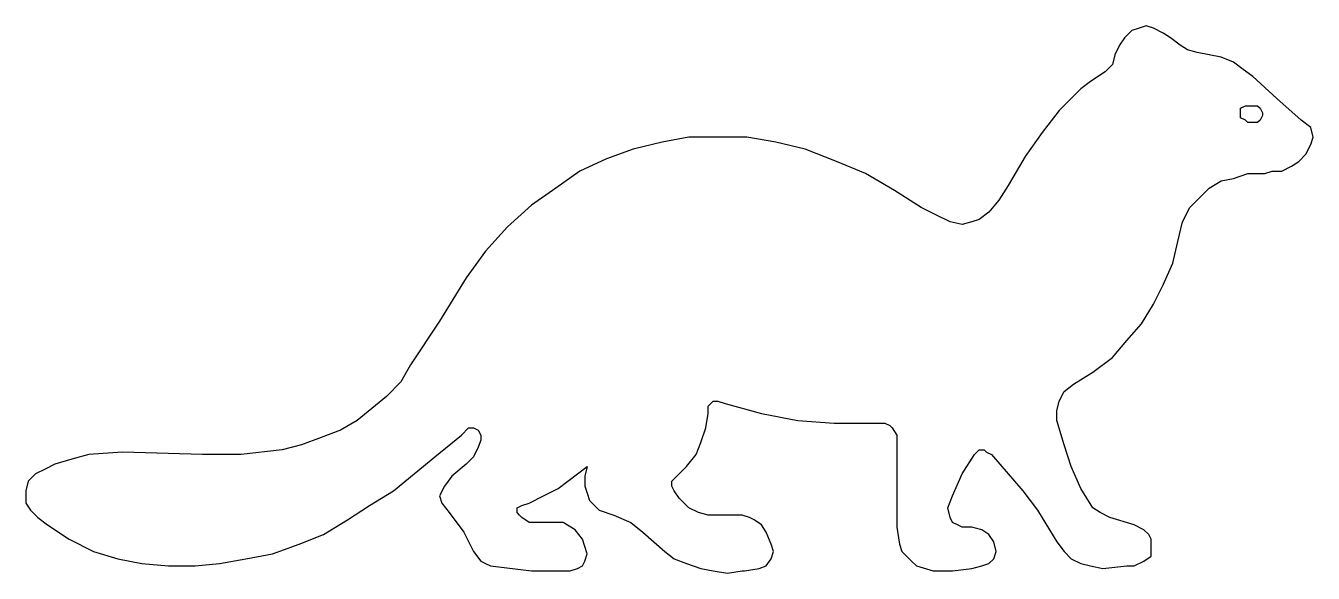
# Model space of a CAD drawing. Extents: x 116.1 to 128.8, y 138.5 to 143.9.
import ezdxf

# ---------------------------------------------------------------- set-up
doc = ezdxf.new("R2010")
doc.units = 0
doc.layers.add('LAYER_1', color=160, linetype='Continuous')

# ---------------------------------------------------------------- blocks, each defined once
blk = doc.blocks.new('AI9-BLK2')
at = {"layer": 'LAYER_1', "color": 7}
for points in [[(6.216675, 1.762511), (6.216675, 1.762511), (5.978619, 1.976796), (5.739874, 2.191425), (5.739874, 2.191425), (5.644789, 2.262394), (5.549704, 2.334397), (5.43016, 2.381939), (5.311304, 2.405366), (5.311304, 2.405366), (5.192448, 2.429481), (5.096674, 2.453252), (5.025705, 2.501139), (4.930276, 2.572453), (4.930276, 2.572453), (4.858618, 2.619995), (4.763878, 2.667537), (4.691876, 2.691309), (4.620907, 2.667537), (4.549593, 2.644111), (4.477591, 2.572453), (4.430048, 2.501139), (4.382506, 2.405366), (4.382506, 2.405366), (4.35839, 2.310281), (4.310848, 2.262394), (4.287421, 2.238968), (4.287421, 2.238968), (4.14445, 2.143538), (4.048676, 2.072225), (3.834391, 1.85794), (3.667993, 1.643311), (3.501595, 1.405599), (3.501595, 1.405599), (3.334163, 1.119656), (3.239768, 0.976685), (3.143994, 0.857484), (3.143994, 0.857484), (3.048565, 0.785826), (2.976907, 0.7624), (2.881822, 0.738284), (2.762622, 0.7624), (2.762622, 0.7624), (2.619995, 0.833713), (2.477024, 0.905027), (2.214852, 1.072114), (2.214852, 1.072114), (1.928909, 1.238512), (1.643655, 1.357368), (1.333941, 1.476912), (1.047998, 1.547881), (0.762055, 1.596113), (0.476801, 1.596113), (0.190514, 1.596113), (-0.071658, 1.547881), (-0.356912, 1.476912), (-0.619084, 1.381828), (-0.881255, 1.262283), (-1.119656, 1.09554), (-1.357712, 0.928798), (-1.595768, 0.714168), (-1.810053, 0.476457), (-2.000567, 0.214629), (-2.000567, 0.214629), (-2.262739, -0.214285), (-2.548682, -0.643199), (-2.548682, -0.643199), (-2.643766, -0.809597), (-2.786393, -0.952569), (-2.930054, -1.071769), (-3.072336, -1.19097), (-3.239423, -1.286054), (-3.429593, -1.357368), (-3.620106, -1.429026), (-3.81062, -1.476568), (-3.81062, -1.476568), (-4.215763, -1.52411), (-4.596791, -1.52411), (-5.382617, -1.500339), (-5.382617, -1.500339), (-5.716102, -1.52411), (-5.88319, -1.571308), (-6.049588, -1.619539), (-6.049588, -1.619539), (-6.144672, -1.667082), (-6.240101, -1.714624), (-6.311759, -1.785937), (-6.335531, -1.881367), (-6.335531, -1.881367), (-6.335531, -2.000911), (-6.287988, -2.072225), (-6.21633, -2.143538), (-6.120901, -2.214852), (-6.120901, -2.214852), (-5.907305, -2.357823), (-5.668905, -2.476679), (-5.43016, -2.548682), (-5.192103, -2.595879), (-4.930276, -2.619651), (-4.668449, -2.619651), (-4.430048, -2.595879), (-4.168221, -2.548682), (-4.168221, -2.548682), (-3.906049, -2.500795), (-3.644222, -2.405366), (-3.405477, -2.310281), (-3.167765, -2.16731), (-2.953136, -2.024683), (-2.71508, -1.881367), (-2.310281, -1.548226), (-2.310281, -1.548226), (-2.048109, -1.333941), (-2.048109, -1.333941), (-1.97714, -1.262283), (-1.928564, -1.262283), (-1.881711, -1.286054), (-1.881711, -1.286054), (-1.857595, -1.333941), (-1.857595, -1.381483), (-1.881711, -1.452452), (-1.881711, -1.452452), (-1.928564, -1.548226), (-2.000567, -1.619539), (-2.143194, -1.738395), (-2.143194, -1.738395), (-2.215196, -1.833824), (-2.262739, -1.929253), (-2.238968, -2.000911), (-2.167654, -2.095652), (-2.167654, -2.095652), (-2.024683, -2.28651), (-1.928564, -2.476679), (-1.928564, -2.476679), (-1.857595, -2.572453), (-1.810053, -2.595879), (-1.762855, -2.619651), (-1.762855, -2.619651), (-1.357712, -2.667537), (-1.167198, -2.667537), (-0.97634, -2.667537), (-0.97634, -2.667537), (-0.905027, -2.644111), (-0.857484, -2.619651), (-0.833713, -2.572453), (-0.809597, -2.500795), (-0.809597, -2.500795), (-0.857484, -2.357823), (-0.928798, -2.263083), (-1.047998, -2.191081), (-1.190625, -2.191081), (-1.190625, -2.191081), (-1.28571, -2.191081), (-1.381828, -2.191081), (-1.381828, -2.191081), (-1.452797, -2.143538), (-1.476912, -2.119767), (-1.500339, -2.095652), (-1.500339, -2.095652), (-1.500339, -2.048454), (-1.452797, -2.024683), (-1.381828, -2.000911), (-1.381828, -2.000911), (-1.238856, -1.929253), (-1.095885, -1.857595), (-0.809597, -1.643311), (-0.809597, -1.643311), (-0.833713, -1.738395), (-0.833713, -1.833824), (-0.809597, -1.905482), (-0.785826, -1.976796), (-0.738628, -2.024683), (-0.690742, -2.072225), (-0.54777, -2.119767), (-0.54777, -2.119767), (-0.381028, -2.191081), (-0.262172, -2.28651), (-0.262172, -2.28651), (-0.047542, -2.476679), (0.047198, -2.548682), (0.166743, -2.595879), (0.30937, -2.644111), (0.428225, -2.667537), (0.571541, -2.691309), (0.714513, -2.667537), (0.714513, -2.667537), (0.738628, -2.667537), (0.738628, -2.667537), (0.881255, -2.644111), (0.952913, -2.619651), (1.000111, -2.548682), (1.000111, -2.548682), (1.024227, -2.476679), (1.000111, -2.405366), (0.952913, -2.28651), (0.952913, -2.28651), (0.905371, -2.214852), (0.834058, -2.16731), (0.785826, -2.143538), (0.714513, -2.119767), (0.714513, -2.119767), (0.381028, -2.119767), (0.381028, -2.119767), (0.285943, -2.095652), (0.190514, -2.048454), (0.095429, -1.95268), (0.047198, -1.881367), (0.047198, -1.881367), (0.023771, -1.833824), (0.023771, -1.785937), (0.071658, -1.738395), (0.166743, -1.643311), (0.166743, -1.643311), (0.262172, -1.52411), (0.30937, -1.405599), (0.356912, -1.262283), (0.381028, -1.119656), (0.381028, -1.119656), (0.381028, -1.047998), (0.428225, -1.000111), (0.476801, -1.000111), (0.54777, -1.023882), (0.54777, -1.023882), (0.905371, -1.119656), (1.262283, -1.19097), (1.619539, -1.214396), (1.97714, -1.214396), (1.97714, -1.214396), (2.119767, -1.214396), (2.16731, -1.238167), (2.191081, -1.262283), (2.238623, -1.333941), (2.238623, -1.476568), (2.238623, -1.476568), (2.238623, -2.238623), (2.238623, -2.238623), (2.262394, -2.405366), (2.286854, -2.476679), (2.334052, -2.524566), (2.381939, -2.572453), (2.429481, -2.619651), (2.596224, -2.667537), (2.596224, -2.667537), (2.786738, -2.667537), (2.976907, -2.644111), (2.976907, -2.644111), (3.072336, -2.619651), (3.143994, -2.595879), (3.191536, -2.548682), (3.215308, -2.476679), (3.215308, -2.476679), (3.191536, -2.381939), (3.143994, -2.310281), (3.072336, -2.263083), (2.976907, -2.238623), (2.976907, -2.238623), (2.881822, -2.238623), (2.833936, -2.214852), (2.786738, -2.191081), (2.762622, -2.143538), (2.739195, -2.048454), (2.786738, -1.929253), (2.786738, -1.929253), (2.881822, -1.714624), (3.001367, -1.52411), (3.001367, -1.52411), (3.048565, -1.476568), (3.096107, -1.476568), (3.120223, -1.500339), (3.167765, -1.52411), (3.167765, -1.52411), (3.477135, -1.881367), (3.620106, -2.072225), (3.739307, -2.263083), (3.739307, -2.263083), (3.810965, -2.381939), (3.882623, -2.476679), (3.953592, -2.548682), (4.048676, -2.595879), (4.14445, -2.619651), (4.263306, -2.644111), (4.501706, -2.619651), (4.501706, -2.619651), (4.572675, -2.619651), (4.668104, -2.572453), (4.739762, -2.524566), (4.739762, -2.476679), (4.739762, -2.429481), (4.739762, -2.429481), (4.739762, -2.357823), (4.715991, -2.310281), (4.668104, -2.263083), (4.572675, -2.214852), (4.572675, -2.214852), (4.334964, -2.143538), (4.23919, -2.095652), (4.167877, -2.048454), (4.167877, -2.048454), (4.048676, -1.857595), (3.953592, -1.643311), (3.882623, -1.429026), (3.810965, -1.19097), (3.810965, -1.19097), (3.810965, -1.09554), (3.834391, -1.000111), (3.882623, -0.905371), (3.977363, -0.833369), (3.977363, -0.833369), (4.167877, -0.714168), (4.35839, -0.571541), (4.501706, -0.404454), (4.644333, -0.238401), (4.763878, -0.047198), (4.858618, 0.142627), (4.953703, 0.357256), (5.00159, 0.571886), (5.00159, 0.571886), (5.049821, 0.7624), (5.12079, 0.905027), (5.21553, 1.000111), (5.311304, 1.09554), (5.43016, 1.167198), (5.549704, 1.191314), (5.692676, 1.238512), (5.859074, 1.238512), (5.859074, 1.238512), (5.930732, 1.262283), (5.930732, 1.262283), (6.026161, 1.262283), (6.120901, 1.31017), (6.192904, 1.357368), (6.263873, 1.429026), (6.263873, 1.429026), (6.311759, 1.524455), (6.335531, 1.596113), (6.311759, 1.691197), (6.216675, 1.762511), (6.216675, 1.762511)], [(5.835303, 1.810398), (5.835303, 1.810398), (5.811532, 1.762511), (5.78776, 1.73874), (5.739874, 1.73874), (5.692676, 1.73874), (5.692676, 1.73874), (5.668905, 1.762511), (5.621018, 1.786282), (5.621018, 1.810398), (5.621018, 1.85794), (5.621018, 1.85794), (5.621018, 1.881367), (5.668905, 1.905482), (5.692676, 1.905482), (5.739874, 1.905482), (5.739874, 1.905482), (5.78776, 1.905482), (5.811532, 1.881367), (5.835303, 1.834169), (5.835303, 1.810398), (5.835303, 1.810398)]]:
    blk.add_lwpolyline(points, close=True, dxfattribs=at)
blk = doc.blocks.new('AI9-BLK1')
at = {"layer": 'LAYER_1', "color": 7}
blk.add_blockref('AI9-BLK2', (0, 0), dxfattribs=at)

msp = doc.modelspace()

# ---------------------------------------------------------------- block references
at = {"layer": 'LAYER_1', "color": 7}
msp.add_blockref('AI9-BLK1', (122.476934, 141.225488), dxfattribs=at)

doc.saveas('drawing.dxf')
